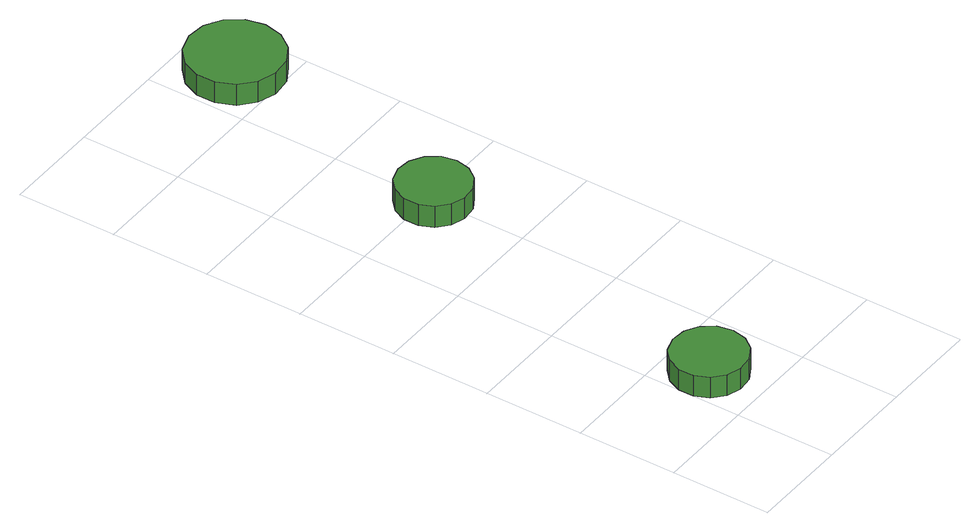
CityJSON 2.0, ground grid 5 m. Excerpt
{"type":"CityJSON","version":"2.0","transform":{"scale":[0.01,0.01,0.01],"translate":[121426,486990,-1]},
"CityObjects":{
"tree1":{"type":"SolitaryVegetationObject","attributes":{"function":"something"},"geometry":[{"type":"MultiSurface","lod":"1","boundaries":[[[0,1,2,3,4,5,6,7,8,9,10,11,12,13,14]],[[15,16,17,18,19,20,21,22,23,24,25,26,27,28,29]],[[0,29,28,1]],[[1,28,27,2]],[[2,27,26,3]],[[3,26,25,4]],[[4,25,24,5]],[[5,24,23,6]],[[6,23,22,7]],[[7,22,21,8]],[[8,21,20,9]],[[9,20,19,10]],[[10,19,18,11]],[[11,18,17,12]],[[12,17,16,13]],[[13,16,15,14]],[[14,15,29,0]]]}]},
"tree2":{"type":"SolitaryVegetationObject","attributes":{"function":"something"},"geometry":[{"type":"MultiSurface","lod":"1","boundaries":[[[30,31,32,33,34,35,36,37,38,39,40,41,42,43,44]],[[45,46,47,48,49,50,51,52,53,54,55,56,57,58,59]],[[30,59,58,31]],[[31,58,57,32]],[[32,57,56,33]],[[33,56,55,34]],[[34,55,54,35]],[[35,54,53,36]],[[36,53,52,37]],[[37,52,51,38]],[[38,51,50,39]],[[39,50,49,40]],[[40,49,48,41]],[[41,48,47,42]],[[42,47,46,43]],[[43,46,45,44]],[[44,45,59,30]]]}]},
"tree3":{"type":"SolitaryVegetationObject","attributes":{"function":"something"},"geometry":[{"type":"MultiSurface","lod":"1","boundaries":[[[60,61,62,63,64,65,66,67,68,69,70,71,72,73,74]],[[75,76,77,78,79,80,81,82,83,84,85,86,87,88,89]],[[60,89,88,61]],[[61,88,87,62]],[[62,87,86,63]],[[63,86,85,64]],[[64,85,84,65]],[[65,84,83,66]],[[66,83,82,67]],[[67,82,81,68]],[[68,81,80,69]],[[69,80,79,70]],[[70,79,78,71]],[[71,78,77,72]],[[72,77,76,73]],[[73,76,75,74]],[[74,75,89,60]]]}]}
},
"vertices":[
[368,281,176],[352,356,176],[307,418,176],[241,456,176],[164,464,176],[91,441,176],[34,389,176],[3,319,176],[3,243,176],[34,173,176],[91,121,176],[164,98,176],[241,106,176],[307,144,176],[352,206,176],[352,206,61],[307,144,61],[241,106,61],[164,98,61],[91,121,61],[34,173,61],[3,243,61],[3,319,61],[34,389,61],[91,441,61],[164,464,61],[241,456,61],[307,418,61],[352,356,61],[368,281,61],
[675,1970,177],[660,2044,177],[616,2104,177],[551,2142,177],[476,2150,177],[404,2127,177],[349,2076,177],[318,2008,177],[318,1932,177],[349,1864,177],[404,1814,177],[476,1790,177],[551,1798,177],[616,1836,177],[660,1897,177],[660,1897,61],[616,1836,61],[551,1798,61],[476,1790,61],[404,1814,61],[349,1864,61],[318,1932,61],[318,2008,61],[349,2076,61],[404,2127,61],[476,2150,61],[551,2142,61],[616,2104,61],[660,2044,61],[675,1970,61],
[997,3214,176],[976,3310,176],[919,3389,176],[835,3438,176],[737,3448,176],[645,3418,176],[572,3352,176],[532,3263,176],[532,3166,176],[572,3076,176],[645,3011,176],[737,2981,176],[835,2991,176],[919,3040,176],[976,3119,176],[976,3119,61],[919,3040,61],[835,2991,61],[737,2981,61],[645,3011,61],[572,3076,61],[532,3166,61],[532,3263,61],[572,3352,61],[645,3418,61],[737,3448,61],[835,3438,61],[919,3389,61],[976,3310,61],[997,3214,61]
]}
